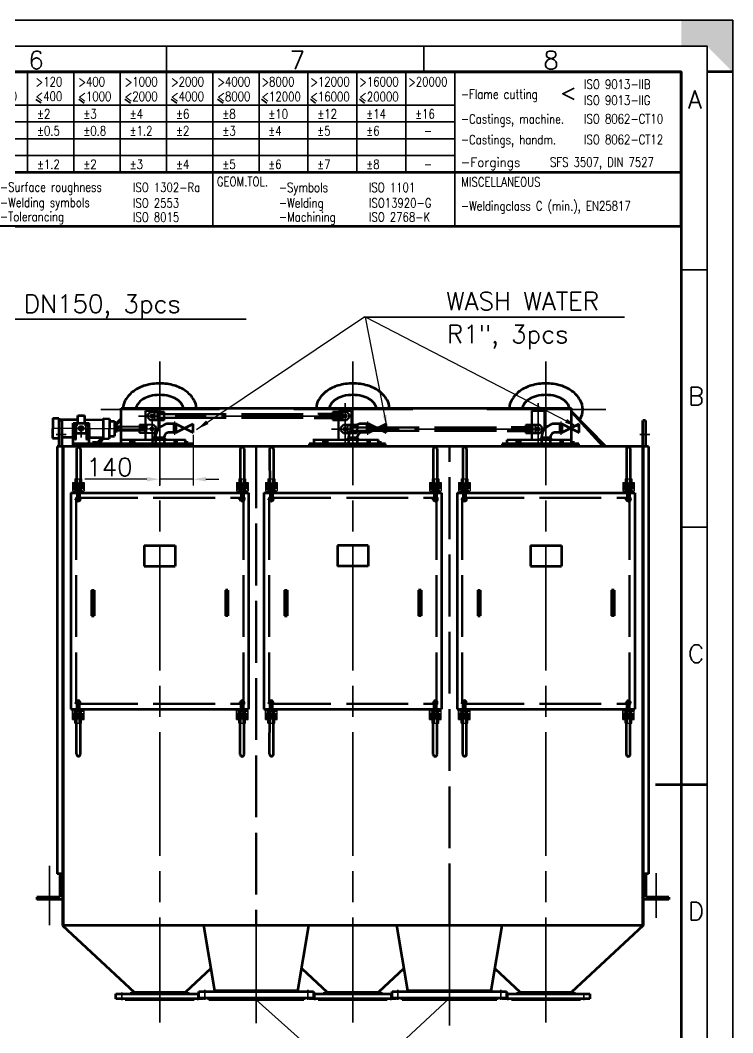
# Model space of a CAD drawing. Extents: x 0 to 8400, y -53 to 5887.
# Drawn here: x 5632 to 8400, y 1955 to 5887 of the extents above; entities that cross this region are included whole.
import ezdxf
from ezdxf.enums import TextEntityAlignment as Align

# ---------------------------------------------------------------- set-up
doc = ezdxf.new("R2010")
doc.units = 0
doc.header["$LTSCALE"] = 20
doc.header["$PDSIZE"] = -1
for name, pattern in [('ACAD_ISO02W100', [15, 12, -3]), ('ACAD_ISO08W100', [36, 24, -3, 6, -3]), ('CENTER', [2, 1.25, -0.25, 0.25, -0.25])]:
    doc.linetypes.add(name, pattern=pattern)
doc.layers.get('0').update_dxf_attribs({"linetype": 'CONTINUOUS'})
doc.layers.get('DEFPOINTS').update_dxf_attribs({"linetype": 'CONTINUOUS'})
doc.layers.add('GEOM1', color=7, linetype='CONTINUOUS')
for name, color, linetype, lineweight in [('M_EQUIP_D1', 3, 'CONTINUOUS', 35), ('M_EQUIP_E3', 3, 'ACAD_ISO08W100', 35), ('M_EQUIP_E5', 2, 'ACAD_ISO02W100', 50), ('M_EQUIP_E7', 7, 'CONTINUOUS', 70), ('M_EQUIP_T13', 3, 'CONTINUOUS', 35), ('Y_______B1', 3, 'CONTINUOUS', 35)]:
    doc.layers.add(name, color=color, linetype=linetype, lineweight=lineweight)
doc.styles.add('S', font='simplex.shx', dxfattribs={"width": 0.8})
doc.styles.add('SIMPLEX', font='simplex')
doc.dimstyles.new('NORDIC-1-35-0', dxfattribs={"dimscale": 20, "dimtxt": 3.5, "dimasz": 2.5, "dimexe": 1.25, "dimexo": 0.5, "dimgap": 0.6, "dimtad": 1, "dimdec": 0, "dimdsep": 46, "dimtxsty": 'SIMPLEX', "dimcen": 2.5, "dimclrd": 256, "dimclre": 256, "dimclrt": 3, "dimadec": 1, "dimazin": 2, "dimtfac": 1, "dimtdec": 0, "dimtmove": 0, "dimatfit": 0, "dimfxl": 0, "dimtolj": 1, "dimtzin": 0, "dimarcsym": 0})

# ---------------------------------------------------------------- blocks, each defined once
blk = doc.blocks.new('*D30')
at = {"layer": 'DEFPOINTS', "color": 0, "linetype": 'Continuous', "lineweight": 35, "transparency": 16777216}
for p in [(6303.6, 4286.4), (6174.2, 4104.5), (6174.2, 4068.5)]:
    blk.add_point(p, dxfattribs=at)
at = {"layer": 'M_EQUIP_D1', "color": 3, "linetype": 'Continuous', "lineweight": -2, "transparency": 16777216}
for p, q in [((6303.6, 4276.4), (6303.6, 4079.5)), ((6174.2, 4078.5), (6174.2, 4129.5)), ((6124.2, 4104.5), (5883.5, 4104.5)), ((6303.6, 4104.5), (6174.2, 4104.5)), ((6353.6, 4104.5), (6403.6, 4104.5))]:
    blk.add_line(p, q, dxfattribs=at)
at = {"layer": 'M_EQUIP_D1', "color": 3, "linetype": 'Continuous', "lineweight": 35, "transparency": 16777216}
for points in [[(6124.2, 4112.8), (6124.2, 4096.2), (6174.2, 4104.5)], [(6353.6, 4112.8), (6353.6, 4096.2), (6303.6, 4104.5)]]:
    blk.add_solid(points, dxfattribs=at)
at = {"layer": 'M_EQUIP_D1', "color": 3, "linetype": 'Continuous', "lineweight": 35, "transparency": 16777216, "insert": (5978.8, 4151.5), "char_height": 70, "attachment_point": 5, "style": 'SIMPLEX'}
blk.add_mtext('\\A1;140', dxfattribs=at)
blk = doc.blocks.new('LINKKU12')
at = {"layer": 'GEOM1', "color": 7, "linetype": 'Continuous'}
for p, q in [((13, 78.8), (-13, 78.8)), ((-13, 78.8), (-13, 31.6)), ((-10, 78.8), (-10, 31.6)), ((-7, 78.8), (-7, -4.7)), ((-4, 78.8), (-4, -4.7)), ((4, 78.8), (4, -4.7)), ((7, 78.8), (7, -4.7)), ((10, 78.8), (10, 31.6)), ((13, 78.8), (13, 31.6)), ((-13, 64.9), (-22.5, 64.9)), ((-22.5, 64.9), (-22.5, 31.6)), ((22.5, 64.9), (13, 64.9)), ((22.5, 64.9), (22.5, 31.6)), ((-7, 31.6), (-22.5, 31.6)), ((4, 31.6), (-4, 31.6)), ((22.5, 31.6), (7, 31.6))]:
    blk.add_line(p, q, dxfattribs=at)
at = {"layer": 'GEOM1', "color": 1, "linetype": 'CENTER'}
for p, q in [((20.5, 57.3), (-21.4, 57.3)), ((-17.5, 64.9), (-17.5, 34.4)), ((0, 64.9), (0, -11.7)), ((17.5, 64.9), (17.5, 35.9)), ((20.5, 39.2), (-20.3, 39.2)), ((14.3, 0), (-12.8, 0))]:
    blk.add_line(p, q, dxfattribs=at)
at = {"layer": 'GEOM1', "color": 7, "linetype": 'Continuous'}
blk.add_circle((0, 0), 4, dxfattribs=at)
for centre, radius, start, end in [((0, 0), 10, 134.427, 230.7702), ((0, 0), 10, 309.2298, 45.573), ((0, -4.7), 7, 180, 0), ((0, -4.7), 4, 180, 0)]:
    blk.add_arc(centre, radius, start, end, dxfattribs=at)
blk = doc.blocks.new('A$C6B5D6665')
at = {"color": 3, "linetype": 'Continuous', "lineweight": 35}
for p, q in [((310, 292), (310, 287)), ((360, 292), (360, 287)), ((415, 248.56), (410, 248.56)), ((415, 198.56), (410, 198.56)), ((415, 148.56), (410, 148.56))]:
    blk.add_line(p, q, dxfattribs=at)
at = {"linetype": 'Continuous'}
blk.add_line((420, 287), (415, 287), dxfattribs=at)
at = {"color": 7, "linetype": 'Continuous', "lineweight": 70}
blk.add_line((415, 148.56), (405, 148.56), dxfattribs=at)
at = {"color": 3, "linetype": 'Continuous', "lineweight": 35}
for points in [[(420, 0), (0, 0), (0, 297), (420, 297)], [(415, 5), (15, 5), (15, 292), (415, 292)]]:
    blk.add_lwpolyline(points, close=True, dxfattribs=at)
at = {"color": 7, "linetype": 'Continuous', "lineweight": 70}
blk.add_lwpolyline([(410, 10), (20, 10), (20, 287), (410, 287)], close=True, dxfattribs=at)
at = {"linetype": 'Continuous'}
for points in [[(420, 297), (410, 297), (415, 292), (410, 292)], [(415, 292), (410, 292), (420, 287), (420, 297)], [(420, 287), (420, 297), (415, 287), (420, 287)], [(415, 287), (420, 287), (415, 292), (415, 287)]]:
    blk.add_solid(points, dxfattribs=at)
at = {"color": 3, "linetype": 'Continuous', "lineweight": 35, "style": 'S'}
for s, p in [('6', (283.21, 287.51)), ('7', (333.94, 287.51)), ('8', (383.21, 287.51)), ('A', (411.3, 279.89)), ('B', (411.3, 222.27)), ('C', (411.3, 172.27)), ('D', (411.3, 122.27))]:
    blk.add_text(s, height=3.5, dxfattribs=at).set_placement(p)
blk = doc.blocks.new('AS_GENTOL_EN_M_C1')
at = {"color": 3, "linetype": 'Continuous', "lineweight": 35}
for p, q in [((-175, 30), (-175, 23.5)), ((-163, 30), (-163, 10.5)), ((-154, 30), (-154, 10.5)), ((-145, 30), (-145, 0)), ((-136, 30), (-136, 10.5)), ((-127, 30), (-127, 10.5)), ((-118, 30), (-118, 10.5)), ((-109, 30), (-109, 10.5)), ((-100, 30), (-100, 10.5)), ((-91, 30), (-91, 0)), ((-82, 30), (-82, 10.5)), ((-72.5, 30), (-72.5, 10.5)), ((-63, 30), (-63, 10.5)), ((-53.5, 30), (-53.5, 10.5)), ((-44, 30), (-44, 0)), ((-161.17, 24.76), (-160.1, 24)), ((-152.12, 24.67), (-150.96, 23.89)), ((-143.11, 24.73), (-141.98, 23.99)), ((-134.1, 24.64), (-133.01, 23.93)), ((-125.34, 24.64), (-124.3, 23.98)), ((-117.01, 24.71), (-115.94, 23.91)), ((-108.07, 24.71), (-106.96, 23.93)), ((-99.07, 24.71), (-97.96, 23.93)), ((-90.07, 24.71), (-88.96, 23.93)), ((-81.51, 24.67), (-80.51, 23.91)), ((-72.01, 24.67), (-71.01, 23.91)), ((-62.51, 24.67), (-61.51, 23.91)), ((-210, 23.5), (-44, 23.5)), ((-210, 20.25), (-44, 20.25)), ((-210, 17), (-44, 17)), ((-210, 13.75), (-44, 13.75)), ((-148.98, 1.3), (-147.92, 2.12))]:
    blk.add_line(p, q, dxfattribs=at)
at = {"color": 7, "linetype": 'Continuous', "lineweight": 70}
blk.add_line((-210, 10.5), (0, 10.5), dxfattribs=at)
blk.add_lwpolyline([(0, 30), (-210, 30), (-210, 0), (0, 0)], close=True, dxfattribs=at)
at = {"color": 3, "linetype": 'Continuous', "lineweight": 35}
blk.add_lwpolyline([(-20.8, 26.84), (-23.03, 25.73), (-20.8, 24.62)], dxfattribs=at)
at = {"color": 7, "linetype": 'Continuous', "lineweight": 70, "style": 'S', "width": 0.8}
blk.add_text('GENERAL TOLERANCES', height=2, dxfattribs=at).set_placement((-209.31, 27.14))
at = {"color": 3, "linetype": 'Continuous', "lineweight": 35, "style": 'S', "width": 0.8}
for s, p in [('Nominal', (-174.03, 26.94)), ('>0.5', (-161.2, 27.16)), ('>3', (-152.13, 27.16)), ('>6', (-143.12, 27.16)), ('>30', (-134.2, 27.16)), ('>120', (-125.4, 27.16)), ('>400', (-117.1, 27.16)), ('>1000', (-108.1, 27.16)), ('>2000', (-99.1, 27.16)), ('>4000', (-90.1, 27.16)), ('>8000', (-81.54, 27.16)), ('>12000', (-72.04, 27.16)), ('>16000', (-62.54, 27.16)), ('>20000', (-53.04, 27.16)), ('ISO 9013-IIB', (-18.89, 26.67)), ('<3', (-161.21, 24.35)), ('<6', (-152.16, 24.35)), ('<30', (-143.12, 24.34)), ('<120', (-134.2, 24.34)), ('<400', (-125.4, 24.34)), ('<1000', (-117.1, 24.32)), ('<2000', (-108.1, 24.32)), ('<4000', (-99.1, 24.32)), ('<8000', (-90.1, 24.32)), ('<12000', (-81.54, 24.28)), ('<16000', (-72.04, 24.28)), ('<20000', (-62.54, 24.28)), ('-Flame cutting', (-42.82, 24.75)), ('measure', (-174.03, 24.35)), ('ISO 9013-IIG', (-18.89, 23.57)), ('-Welding', (-208.3, 21.03)), ('ISO13920-B', (-180.55, 20.67)), ('%%p1', (-161.19, 20.91)), ('%%p1', (-152.14, 20.91)), ('%%p1', (-143.14, 20.91)), ('%%p2', (-134.17, 20.91)), ('%%p2', (-125.12, 20.91)), ('%%p3', (-116.13, 20.91)), ('%%p4', (-107.13, 20.91)), ('%%p6', (-98.13, 20.91)), ('%%p8', (-89.13, 20.91)), ('%%p10', (-80.19, 20.91)), ('%%p12', (-70.69, 20.91)), ('%%p14', (-61.19, 20.91)), ('%%p16', (-51.69, 20.91)), ('-Castings, machine.', (-42.82, 19.93)), ('ISO 8062-CT10', (-18.89, 19.96)), ('-Machining', (-208.3, 17.6)), ('ISO 2768-m', (-180.54, 17.73)), ('%%p0.1', (-161.19, 17.63)), ('%%p0.1', (-152.14, 17.63)), ('%%p0.2', (-143.14, 17.63)), ('%%p0.3', (-134.15, 17.63)), ('%%p0.5', (-125.13, 17.63)), ('%%p0.8', (-116.12, 17.63)), ('%%p1.2', (-107.14, 17.63)), ('%%p2', (-98.12, 17.63)), ('%%p3', (-89.12, 17.63)), ('%%p4', (-80.22, 17.63)), ('%%p5', (-70.72, 17.63)), ('%%p6', (-61.18, 17.63)), ('-', (-49.99, 17.63)), ('-Castings, handm.', (-42.82, 15.92)), ('ISO 8062-CT12', (-18.89, 15.95)), ('-Chamfers, radius', (-208.29, 14.54)), ('ISO 2768-m', (-180.54, 14.48)), ('%%p0.2', (-161.19, 14.38)), ('%%p0.5', (-152.14, 14.38)), ('%%p1.0', (-143.14, 14.38)), ('-Cutting, bending', (-208.29, 11.27)), ('ISO 2768-c', (-180.56, 11.15)), ('%%p0.2', (-161.19, 11.13)), ('%%p0.3', (-152.14, 11.13)), ('%%p0.5', (-143.14, 11.13)), ('%%p0.8', (-134.15, 11.13)), ('%%p1.2', (-125.13, 11.13)), ('%%p2', (-116.12, 11.13)), ('%%p3', (-107.12, 11.13)), ('%%p4', (-98.12, 11.13)), ('%%p5', (-89.12, 11.13)), ('%%p6', (-80.22, 11.13)), ('%%p7', (-70.72, 11.13)), ('%%p8', (-61.18, 11.13)), ('-', (-49.99, 11.13)), ('SFS 3507, DIN 7527', (-25.49, 11.55)), ('-Surface roughness ', (-132.34, 6.71)), ('ISO 1302-Ra', (-106.51, 6.66)), ('-Symbols', (-78.17, 6.65)), ('ISO 1101', (-60.68, 6.65)), ('-Welding', (-208.3, 4.57)), ('ISO13920-B', (-194.65, 4.48)), ('ISO 2768-c', (-166.12, 4.5)), ('s<4', (-150.22, 4.5)), ('-Bending<', (-178.51, 2.98)), ('-Welding symbols', (-132.33, 3.73)), ('ISO 2553', (-106.51, 3.62)), ('-Welding', (-78.16, 3.64)), ('ISO13920-G', (-60.67, 3.64)), ('-Weldingclass C (min.), EN25817', (-42.82, 3.06)), ('-Machining', (-208.29, 1.55)), ('ISO 2768-m', (-194.63, 1.55)), ('ISO 2768-v', (-166.12, 1.68)), ('s>4', (-150.22, 1.68)), ('-Tolerancing', (-132.33, 0.98)), ('ISO 8015', (-106.51, 0.87)), ('-Machining', (-78.16, 0.91)), ('ISO 2768-K', (-60.67, 0.9))]:
    blk.add_text(s, height=1.8, dxfattribs=at).set_placement(p)
at = {"color": 2, "linetype": 'Continuous', "lineweight": 50, "style": 'S', "width": 0.8}
for s, p in [('LINEAR DIMENSIONS', (-209.42, 24.15)), ('ANGULAR DIMENSIONS', (-209.49, 7.83)), ('SYMBOLS', (-144.46, 7.86)), ('GEOM.TOL.', (-90.19, 7.77)), ('MISCELLANEOUS', (-42.72, 7.72))]:
    blk.add_text(s, height=1.8, dxfattribs=at).set_placement(p)
at = {"color": 3, "linetype": 'Continuous', "lineweight": 35, "style": 'S', "width": 0.889648}
blk.add_text('-Forgings', height=1.8, dxfattribs=at).set_placement((-42.85, 11.52), (-31.26, 11.52), align=Align.FIT)

msp = doc.modelspace()

# ---------------------------------------------------------------- linework, layer by layer
at = {"layer": 'M_EQUIP_D1', "linetype": 'Continuous', "lineweight": 35}
for p, q in [((6510, 4726), (5340, 4726)), ((6967, 4734), (7978.9, 4734)), ((7299.2, 2088.8), (6928, 1745)), ((6549.2, 2082.5), (6928, 1745))]:
    msp.add_line(p, q, dxfattribs=at)
at = {"layer": 'M_EQUIP_E3', "linetype": 'ACAD_ISO08W100', "lineweight": 35}
for p, q in [((6174.2, 4562), (6174.2, 1994.4)), ((6924.2, 4562), (6924.2, 1994.4)), ((7674.2, 4562), (7674.2, 1994.4)), ((6407, 4374.9), (5945.4, 4374.9)), ((7157, 4374.9), (6695.4, 4374.9)), ((6879.1, 4334.9), (6879.1, 4373.8)), ((7907, 4374.9), (7445.4, 4374.9)), ((6894.2, 4349.9), (6091.6, 4349.9)), ((6144.2, 4301.9), (6144.2, 4348.9)), ((5758.5, 4302.6), (6144.2, 4299.4)), ((6144.2, 4285), (6144.2, 4323.9)), ((7644.2, 4299.1), (6841.6, 4299.1)), ((5772.4, 4278.7), (5811.1, 4278.7)), ((6067.8, 4250.2), (6055.5, 4250.2)), ((6064.1, 4241.9), (6064.1, 4254.9)), ((6243.9, 4250.2), (6227.5, 4250.2)), ((6233.8, 4241.9), (6233.8, 4253.3)), ((6817.8, 4250.2), (6805.5, 4250.2)), ((6814.1, 4241.9), (6814.1, 4254.9)), ((6993.9, 4250.2), (6977.5, 4250.2)), ((6983.8, 4241.9), (6983.8, 4253.3)), ((7567.8, 4250.2), (7555.5, 4250.2)), ((7564.1, 4241.9), (7564.1, 4254.9)), ((7743.9, 4250.2), (7727.5, 4250.2)), ((7733.8, 4241.9), (7733.8, 4253.3)), ((5746.2, 2603.2), (5746.2, 2372.6)), ((8102.2, 2574.5), (8102.2, 2401.4)), ((6549.2, 2371.9), (6549.2, 1991.9)), ((7299.2, 2371.9), (7299.2, 1983.6)), ((6026.7, 2111.6), (6026.7, 2081.6)), ((6321.7, 2110.3), (6321.7, 2081.6)), ((6349.2, 2121.3), (6349.2, 2082.3)), ((6749.2, 2121.3), (6749.2, 2082.3)), ((6776.7, 2111.6), (6776.7, 2081.6)), ((7071.7, 2110.3), (7071.7, 2081.6)), ((7071.7, 2110.3), (7071.7, 2081.6)), ((7099.2, 2121.3), (7099.2, 2082.3)), ((7499.2, 2121.3), (7499.2, 2082.3)), ((7526.7, 2111.6), (7526.7, 2081.6)), ((7821.7, 2110.3), (7821.7, 2081.6))]:
    msp.add_line(p, q, dxfattribs=at)
at = {"layer": 'M_EQUIP_E3', "color": 3, "linetype": 'Continuous', "lineweight": 35}
for p, q in [((5840.6, 4312.2), (5840.6, 4320.6)), ((5843.8, 4312.2), (5840.6, 4312.2)), ((5843.8, 4281.6), (5843.8, 4312.2)), ((5850.4, 4312.2), (5843.8, 4312.2)), ((5845.6, 4301.6), (5892.5, 4301.6)), ((5847.1, 4304.6), (5847.1, 4266.6)), ((5847.1, 4303.6), (5847.1, 4267.6)), ((5850.4, 4312.2), (5850.4, 4281.6)), ((5853.6, 4312.2), (5850.4, 4312.2)), ((5853.6, 4320.6), (5853.6, 4312.2)), ((5869.1, 4266.2), (5869.1, 4305.1)), ((5884.6, 4312.2), (5884.6, 4320.6)), ((5887.8, 4312.2), (5884.6, 4312.2)), ((5887.8, 4281.6), (5887.8, 4312.2)), ((5894.4, 4312.2), (5887.8, 4312.2)), ((5891.1, 4304.6), (5891.1, 4266.6)), ((5891.1, 4303.6), (5891.1, 4267.6)), ((5894.4, 4312.2), (5894.4, 4281.6)), ((5897.6, 4312.2), (5894.4, 4312.2)), ((5897.6, 4320.6), (5897.6, 4312.2)), ((6133.2, 4299.5), (6170.3, 4299.4)), ((5844.1, 4281.6), (5844.1, 4264.8)), ((5850.1, 4264.8), (5844.1, 4264.8)), ((5849.6, 4258.8), (5844.6, 4258.8)), ((5847.1, 4282.6), (5847.1, 4256.6)), ((5850.1, 4281.6), (5850.1, 4264.8)), ((5888.1, 4281.6), (5888.1, 4264.8)), ((5894.1, 4264.8), (5888.1, 4264.8)), ((5893.6, 4258.8), (5888.6, 4258.8)), ((5891.1, 4282.6), (5891.1, 4256.6)), ((5894.1, 4281.6), (5894.1, 4264.8)), ((8039.7, 4278.7), (8078.4, 4278.7))]:
    msp.add_line(p, q, dxfattribs=at)
at = {"layer": 'M_EQUIP_E3', "color": 3, "linetype": 'ACAD_ISO08W100', "lineweight": 35}
for p, q in [((6924.2, 4256.3), (6924.2, 4265.3)), ((6924.2, 2116.5), (6924.2, 2091.5)), ((6924.2, 2091.6), (6924.2, 2081.6)), ((6924.2, 2078.5), (6924.2, 2091.5))]:
    msp.add_line(p, q, dxfattribs=at)
at = {"layer": 'M_EQUIP_E3', "linetype": 'ACAD_ISO08W100', "lineweight": 35}
for points in [[(6894.2, 4232), (6894.2, 4399.3)], [(7644.2, 4232), (7644.2, 4399.3)], [(6144.2, 4231.9), (6159.3, 4312)], [(6144.2, 4232), (6144.2, 4311.6)]]:
    msp.add_lwpolyline(points, dxfattribs=at)
at = {"layer": 'M_EQUIP_E3', "color": 3, "linetype": 'Continuous', "lineweight": 35}
for points in [[(5849.6, 4281.6), (5849.6, 4258.8), (5847.1, 4257.6), (5844.6, 4258.8), (5844.6, 4281.6)], [(5893.6, 4281.6), (5893.6, 4258.8), (5891.1, 4257.6), (5888.6, 4258.8), (5888.6, 4281.6)]]:
    msp.add_lwpolyline(points, close=True, dxfattribs=at)
at = {"layer": 'M_EQUIP_E5', "linetype": 'ACAD_ISO02W100', "lineweight": 50}
for p, q in [((6169.3, 4369.4), (6119.1, 4369.4)), ((6119.1, 4369.4), (6119.1, 4316.3)), ((6138, 4365.9), (6127.9, 4355.9)), ((6191.8, 4365.8), (6138, 4365.9)), ((6165.8, 4365.9), (6165.7, 4333.9)), ((6169.8, 4365.9), (6169.7, 4333.9)), ((6191.8, 4365.8), (6191.7, 4333.8)), ((6846.2, 4365.8), (6900, 4365.9)), ((6846.2, 4365.8), (6846.2, 4333.8)), ((6868.2, 4365.9), (6868.2, 4333.9)), ((6869.1, 4365.9), (6869.1, 4369.4)), ((6919.3, 4369.4), (6869.1, 4369.4)), ((6872.2, 4365.9), (6872.2, 4333.9)), ((6884.3, 4333.9), (6884, 4365.9)), ((6900, 4365.9), (6910.1, 4355.9)), ((6919.3, 4369.4), (6919.3, 4315)), ((7619.1, 4369.4), (7669.3, 4369.4)), ((7639.1, 4369.4), (7619.1, 4369.4)), ((7619.2, 4257.2), (7619.2, 4369.4)), ((7669.3, 4369.4), (7669.3, 4299.5)), ((6127.7, 4343.9), (6127.9, 4355.9)), ((6137.6, 4333.9), (6127.7, 4343.9)), ((6191.7, 4333.8), (6137.6, 4333.9)), ((6153.6, 4333.9), (6153.9, 4363.6)), ((6169.3, 4333.9), (6169.3, 4299.5)), ((6193.8, 4342.6), (6169.8, 4342.9)), ((6193.9, 4356.6), (6169.9, 4356.6)), ((6191.8, 4356.6), (6850.2, 4356.6)), ((6191.8, 4342.7), (6839.8, 4342.7)), ((6773.5, 4341.7), (6868.2, 4341.9)), ((6788.7, 4357.8), (6868.2, 4357.9)), ((6844.1, 4356.6), (6868.1, 4356.6)), ((6844.2, 4342.6), (6868.2, 4342.9)), ((6846.2, 4333.8), (6900.3, 4333.9)), ((6869.1, 4273.4), (6869.1, 4334)), ((6900.3, 4333.9), (6910.2, 4343.9)), ((6910.2, 4343.9), (6910.1, 4355.9)), ((6008.4, 4293), (6118.1, 4292.2)), ((6023.7, 4308.8), (6118.3, 4308.2)), ((6094, 4293.7), (6118, 4293.5)), ((6096.4, 4316.4), (6150.2, 4315.9)), ((6118.4, 4316.2), (6118.1, 4284.2)), ((6122.4, 4316.2), (6122.1, 4284.2)), ((6150.2, 4315.9), (6160.2, 4305.8)), ((6160.2, 4293.8), (6160.2, 4305.8)), ((6877.7, 4293.1), (6877.9, 4305.1)), ((6887.6, 4283.1), (6877.7, 4293.1)), ((6888, 4315.1), (6877.9, 4305.1)), ((6941.8, 4315), (6888, 4315.1)), ((6903.6, 4283), (6904, 4315)), ((6915.8, 4315), (6915.7, 4283)), ((6919.8, 4315), (6919.7, 4283)), ((6943.8, 4291.8), (6919.8, 4292.1)), ((6943.9, 4305.7), (6919.9, 4305.8)), ((6941.8, 4315), (6941.7, 4283)), ((6941.8, 4305.8), (7600.2, 4305.8)), ((6941.8, 4291.8), (7589.8, 4291.8)), ((7523.5, 4290.9), (7618.2, 4291)), ((7538.7, 4306.9), (7618.2, 4307)), ((7594.2, 4291.8), (7618.2, 4292.1)), ((7596.2, 4315), (7650, 4315.1)), ((7596.2, 4315), (7596.2, 4283)), ((7618.2, 4315), (7618.2, 4283)), ((7619.1, 4312.9), (7619.1, 4318.6)), ((7622.2, 4315), (7622.2, 4283)), ((7634.3, 4283), (7634, 4315)), ((7650, 4315.1), (7660.1, 4305.1)), ((7650.3, 4283.1), (7660.2, 4293.1)), ((7660.2, 4293.1), (7660.1, 4305.1)), ((6157.3, 4257.2), (6024.2, 4257.2)), ((6096.1, 4284.4), (6150.2, 4283.9)), ((6119.1, 4273.4), (6119.1, 4284)), ((6119.2, 4257.2), (6119.2, 4273.4)), ((6274.2, 4257.2), (6191, 4257.2)), ((6907.3, 4257.2), (6774.2, 4257.2)), ((6869.2, 4257.2), (6869.2, 4273.4)), ((6941.7, 4283), (6887.6, 4283.1)), ((7024.2, 4257.2), (6941, 4257.2)), ((7657.3, 4257.2), (7524.2, 4257.2)), ((7596.2, 4283), (7650.3, 4283.1)), ((6549.2, 4231.9), (6549.2, 2371.9)), ((7299.2, 2371.9), (7299.2, 4231.9)), ((5849.2, 4031.9), (6499.2, 4031.9)), ((5849.2, 4031.9), (5849.2, 3231.9)), ((6499.2, 4031.9), (6499.2, 3231.9)), ((6599.2, 4031.9), (6599.2, 3231.9)), ((6599.2, 4031.9), (7249.2, 4031.9)), ((7249.2, 4031.9), (7249.2, 3231.9)), ((7349.2, 4031.9), (7999.2, 4031.9)), ((7349.2, 4031.9), (7349.2, 3231.9)), ((7999.2, 4031.9), (7999.2, 3231.9)), ((5849.2, 3231.9), (6499.2, 3231.9)), ((6599.2, 3231.9), (7249.2, 3231.9)), ((7349.2, 3231.9), (7999.2, 3231.9))]:
    msp.add_line(p, q, dxfattribs=at)
at = {"layer": 'M_EQUIP_E5', "color": 2, "linetype": 'Continuous', "lineweight": 50}
for p, q in [((6094.2, 4307.2), (6118.2, 4307)), ((6096.4, 4316.4), (6096.1, 4284.4)), ((6150.2, 4283.9), (6160.2, 4293.8)), ((7594.1, 4305.7), (7618.1, 4305.8)), ((7774.2, 4257.2), (7691, 4257.2))]:
    msp.add_line(p, q, dxfattribs=at)
msp.add_circle((6143.8, 4349.9), 6, dxfattribs=at)
at = {"layer": 'M_EQUIP_E5', "linetype": 'ACAD_ISO02W100', "lineweight": 50}
for centre in [(6894.2, 4349.9), (6144.2, 4300), (6893.8, 4299.1), (7644.2, 4299.1)]:
    msp.add_circle(centre, 6, dxfattribs=at)
at = {"layer": 'M_EQUIP_E7', "linetype": 'Continuous', "lineweight": 70}
for p, q in [((6024.1, 4241.9), (6024.1, 4380.4)), ((7773.8, 4241.9), (7773.8, 4380.4)), ((7906.7, 4231.9), (7773.8, 4367.2)), ((7897, 4231.9), (7773.8, 4366.6)), ((5758.8, 4341.5), (5758.1, 4263.8)), ((5758.8, 4341.5), (5782.8, 4341.3)), ((5782.8, 4341.3), (5782.1, 4263.5)), ((5782.8, 4336.9), (5856.4, 4336.3)), ((5784, 4231.9), (5784, 4331.9)), ((5794, 4331.9), (5784, 4331.9)), ((5794, 4331.9), (5794, 4231.9)), ((5856.3, 4320.7), (5856.5, 4351.8)), ((5856.5, 4351.8), (5882.5, 4351.5)), ((5881.8, 4336), (5954.7, 4335.4)), ((5882.5, 4351.5), (5882.2, 4318.7)), ((5954.8, 4339.7), (5954.1, 4262)), ((5954.8, 4339.7), (5978.8, 4339.5)), ((5978.8, 4339.5), (5978.1, 4261.8)), ((5978.7, 4330.1), (5998.7, 4330)), ((5998.7, 4330), (5998.2, 4271)), ((5998.5, 4314.3), (6024.1, 4340.4)), ((6000.8, 4310.5), (6024.1, 4336)), ((8061.3, 4331.9), (8051.3, 4331.9)), ((8051.3, 4231.9), (8051.3, 4331.9)), ((8061.3, 4331.9), (8061.3, 4231.9)), ((5837.6, 4231.9), (5837.6, 4322.1)), ((5837.6, 4322.1), (5900.6, 4322.1)), ((5900.6, 4241.9), (5900.6, 4322.1)), ((5900.6, 4303.6), (5900.6, 4267.6)), ((5998.3, 4290.5), (6008.3, 4290.4)), ((6008.5, 4310.4), (6008.3, 4290.4)), ((6228.7, 4320.1), (6228.7, 4286.4)), ((6234.3, 4313.6), (6230.3, 4313.6)), ((6230.3, 4292.7), (6234.3, 4292.7)), ((6236.2, 4320.1), (6236.2, 4286.4)), ((6236.2, 4286.4), (6303.6, 4320.1)), ((6236.2, 4320.1), (6303.6, 4286.4)), ((6303.6, 4286.4), (6303.6, 4320.1)), ((6978.7, 4320.1), (6978.7, 4286.4)), ((6984.3, 4324), (6980.3, 4324)), ((6984.3, 4313.6), (6980.3, 4313.6)), ((6980.3, 4292.7), (6984.3, 4292.7)), ((6986.2, 4320.1), (7053.6, 4286.4)), ((6986.2, 4286.4), (7053.6, 4320.1)), ((6986.2, 4320.1), (6986.2, 4286.4)), ((7053.6, 4286.4), (7053.6, 4320.1)), ((7728.7, 4320.1), (7728.7, 4286.4)), ((7734.3, 4324), (7730.3, 4324)), ((7734.3, 4313.6), (7730.3, 4313.6)), ((7730.3, 4292.7), (7734.3, 4292.7)), ((7736.2, 4320.1), (7736.2, 4286.4)), ((7736.2, 4286.4), (7803.6, 4320.1)), ((7736.2, 4320.1), (7803.6, 4286.4)), ((7803.6, 4286.4), (7803.6, 4320.1)), ((5758.1, 4263.8), (5782.1, 4263.5)), ((5782.2, 4267.9), (5784, 4267.9)), ((5794, 4267.8), (5839, 4267.4)), ((5900.6, 4281.6), (5837.6, 4281.6)), ((5894.1, 4266.9), (5954.1, 4266.4)), ((5914.1, 4241.9), (5914.1, 4246.6)), ((5916, 4247.5), (5927.3, 4247.5)), ((5917.9, 4241.9), (5917.9, 4246.6)), ((5925.4, 4241.9), (5925.4, 4246.6)), ((5927.5, 4241.9), (5951.5, 4266.4)), ((5929.2, 4241.9), (5929.2, 4246.6)), ((5938.1, 4241.9), (5956.4, 4262)), ((5954.1, 4262), (5978.1, 4261.8)), ((5978.2, 4271.2), (5998.2, 4271)), ((6064.1, 4241.9), (6064.1, 4246.6)), ((6066, 4247.5), (6077.3, 4247.5)), ((6067.9, 4241.9), (6067.9, 4246.6)), ((6075.4, 4241.9), (6075.4, 4246.6)), ((6079.2, 4241.9), (6079.2, 4246.6)), ((6153.3, 4264.3), (6153.3, 4260.3)), ((6157.1, 4265.3), (6191.2, 4265.3)), ((6157.1, 4259.3), (6191.2, 4259.3)), ((6157.3, 4259.3), (6191, 4259.3)), ((6189.8, 4265.3), (6158.5, 4265.3)), ((6163.7, 4264.3), (6163.7, 4260.3)), ((6174.2, 4256.3), (6174.2, 4265.3)), ((6184.6, 4260.3), (6184.6, 4264.3)), ((6195.1, 4260.3), (6195.1, 4264.3)), ((6269.6, 4241.9), (6269.6, 4246.6)), ((6271.5, 4247.5), (6282.8, 4247.5)), ((6273.4, 4241.9), (6273.4, 4246.6)), ((6280.9, 4241.9), (6280.9, 4246.6)), ((6284.7, 4241.9), (6284.7, 4246.6)), ((6907.1, 4265.3), (6941.2, 4265.3)), ((6907.1, 4259.3), (6941.2, 4259.3)), ((6907.3, 4259.3), (6941, 4259.3)), ((6939.8, 4265.3), (6908.5, 4265.3)), ((6934.6, 4260.3), (6934.6, 4264.3)), ((6980.3, 4282.3), (6984.3, 4282.3)), ((7019.6, 4241.9), (7019.6, 4246.6)), ((7021.5, 4247.5), (7032.8, 4247.5)), ((7023.4, 4241.9), (7023.4, 4246.6)), ((7030.9, 4241.9), (7030.9, 4246.6)), ((7034.7, 4241.9), (7034.7, 4246.6)), ((7564.1, 4241.9), (7564.1, 4246.6)), ((7566, 4247.5), (7577.3, 4247.5)), ((7567.9, 4241.9), (7567.9, 4246.6)), ((7575.4, 4241.9), (7575.4, 4246.6)), ((7579.2, 4241.9), (7579.2, 4246.6)), ((7653.3, 4264.3), (7653.3, 4260.3)), ((7657.1, 4265.3), (7691.2, 4265.3)), ((7657.1, 4259.3), (7691.2, 4259.3)), ((7657.3, 4259.3), (7691, 4259.3)), ((7689.8, 4265.3), (7658.5, 4265.3)), ((7663.7, 4264.3), (7663.7, 4260.3)), ((7674.2, 4256.3), (7674.2, 4265.3)), ((7684.6, 4260.3), (7684.6, 4264.3)), ((7695.1, 4260.3), (7695.1, 4264.3)), ((7730.3, 4282.3), (7734.3, 4282.3)), ((7769.6, 4241.9), (7769.6, 4246.6)), ((7771.5, 4247.5), (7782.8, 4247.5)), ((7780.9, 4241.9), (7780.9, 4246.6)), ((7784.7, 4241.9), (7784.7, 4246.6)), ((8072.2, 4231.9), (5776.2, 4231.9)), ((5776.2, 4231.9), (5776.2, 2571.9)), ((5796.2, 4231.9), (5796.2, 2371.9)), ((5799.2, 4231.9), (5799.2, 2371.9)), ((6301.7, 4241.9), (5837.6, 4241.9)), ((6301.7, 4231.9), (5837.6, 4231.9)), ((5851.1, 4221.6), (5851.3, 4054.1)), ((5866.1, 4221.6), (5866.3, 4054.1)), ((5914.1, 4241.9), (5929.2, 4241.9)), ((6064.1, 4241.9), (6079.2, 4241.9)), ((6269.6, 4241.9), (6284.7, 4241.9)), ((6486.7, 4222.6), (6486.9, 4055.1)), ((6501.7, 4222.6), (6501.9, 4055.1)), ((6601.1, 4221.6), (6601.3, 4054.1)), ((6616.1, 4221.6), (6616.3, 4054.1)), ((7051.7, 4241.9), (6754.5, 4241.9)), ((6754.5, 4241.9), (6754.5, 4231.9)), ((7019.6, 4241.9), (7034.7, 4241.9)), ((7051.7, 4231.9), (7051.7, 4241.9)), ((7236.7, 4222.6), (7236.9, 4055.1)), ((7251.7, 4222.6), (7251.9, 4055.1)), ((7351.1, 4221.6), (7351.3, 4054.1)), ((7366.1, 4221.6), (7366.3, 4054.1)), ((7504.5, 4241.9), (7504.5, 4231.9)), ((7801.7, 4241.9), (7504.5, 4241.9)), ((7564.1, 4241.9), (7579.2, 4241.9)), ((7769.6, 4241.9), (7784.7, 4241.9)), ((7801.7, 4231.9), (7801.7, 4241.9)), ((7986.7, 4222.6), (7986.9, 4055.1)), ((8001.7, 4222.6), (8001.9, 4055.1)), ((8049.2, 4231.9), (8049.2, 2371.9)), ((8052.2, 4231.9), (8052.2, 2371.9)), ((8072.2, 4231.9), (8072.2, 2571.9)), ((5829.2, 4051.9), (5829.2, 3211.9)), ((6519.2, 4051.9), (6519.2, 3211.9)), ((6579.2, 4051.9), (6579.2, 3211.9)), ((6579.2, 4051.9), (7269.2, 4051.9)), ((7269.2, 4051.9), (7269.2, 3211.9)), ((7329.2, 4051.9), (8019.2, 4051.9)), ((7329.2, 4051.9), (7329.2, 3211.9)), ((8019.2, 4051.9), (8019.2, 3211.9)), ((6114.2, 3847.2), (6234.2, 3847.2)), ((6114.2, 3847.2), (6114.2, 3767.2)), ((6234.2, 3847.2), (6234.2, 3767.2)), ((6984.2, 3847.2), (6864.2, 3847.2)), ((6864.2, 3847.2), (6864.2, 3767.2)), ((6984.2, 3847.2), (6984.2, 3767.2)), ((7614.2, 3847.2), (7614.2, 3767.2)), ((7614.2, 3847.2), (7734.2, 3847.2)), ((7734.2, 3847.2), (7734.2, 3767.2)), ((6114.2, 3767.2), (6234.2, 3767.2)), ((6984.2, 3767.2), (6864.2, 3767.2)), ((7614.2, 3767.2), (7734.2, 3767.2)), ((5909.2, 3674.2), (5909.2, 3574.2)), ((5909.2, 3674.2), (5919.2, 3674.2)), ((5919.2, 3674.2), (5919.2, 3574.2)), ((6429.2, 3674.2), (6429.2, 3574.2)), ((6439.2, 3674.2), (6429.2, 3674.2)), ((6439.2, 3674.2), (6439.2, 3574.2)), ((6659.2, 3674.2), (6669.2, 3674.2)), ((6659.2, 3674.2), (6659.2, 3574.2)), ((6669.2, 3674.2), (6669.2, 3574.2)), ((7189.2, 3674.2), (7179.2, 3674.2)), ((7179.2, 3674.2), (7179.2, 3574.2)), ((7189.2, 3674.2), (7189.2, 3574.2)), ((7409.2, 3674.2), (7409.2, 3574.2)), ((7409.2, 3674.2), (7419.2, 3674.2)), ((7419.2, 3674.2), (7419.2, 3574.2)), ((7929.2, 3674.2), (7929.2, 3574.2)), ((7939.2, 3674.2), (7929.2, 3674.2)), ((7939.2, 3674.2), (7939.2, 3574.2)), ((5909.2, 3574.2), (5919.2, 3574.2)), ((6439.2, 3574.2), (6429.2, 3574.2)), ((6659.2, 3574.2), (6669.2, 3574.2)), ((7189.2, 3574.2), (7179.2, 3574.2)), ((7409.2, 3574.2), (7419.2, 3574.2)), ((7939.2, 3574.2), (7929.2, 3574.2)), ((5829.2, 3211.9), (6519.2, 3211.9)), ((5851.1, 3036.6), (5851.3, 3204.1)), ((5866.1, 3036.6), (5866.3, 3204.1)), ((6486.7, 3035.6), (6486.9, 3203.1)), ((6501.7, 3035.6), (6501.9, 3203.1)), ((6579.2, 3211.9), (7269.2, 3211.9)), ((6601.1, 3036.6), (6601.3, 3204.1)), ((6616.1, 3036.6), (6616.3, 3204.1)), ((7236.7, 3035.6), (7236.9, 3203.1)), ((7251.7, 3035.6), (7251.9, 3203.1)), ((7329.2, 3211.9), (8019.2, 3211.9)), ((7351.1, 3036.6), (7351.3, 3204.1)), ((7366.1, 3036.6), (7366.3, 3204.1)), ((7986.7, 3035.6), (7986.9, 3203.1)), ((8001.7, 3035.6), (8001.9, 3203.1)), ((5796.2, 2571.9), (5776.2, 2571.9)), ((5786.2, 2571.9), (5786.2, 2481.9)), ((8072.2, 2571.9), (8052.2, 2571.9)), ((8062.2, 2571.9), (8062.2, 2481.9)), ((5786.2, 2481.9), (5696.2, 2481.9)), ((5696.2, 2481.9), (5696.2, 2471.9)), ((8152.2, 2481.9), (8062.2, 2481.9)), ((8152.2, 2481.9), (8152.2, 2471.9)), ((5796.2, 2471.9), (5696.2, 2471.9)), ((8152.2, 2471.9), (8052.2, 2471.9)), ((5796.2, 2371.9), (6074.6, 2112.5)), ((6552.2, 2371.9), (5796.2, 2371.9)), ((6387.7, 2117.4), (6344.9, 2371.9)), ((7302.2, 2371.9), (6546.2, 2371.9)), ((6711, 2117.4), (6753.8, 2371.9)), ((7137.7, 2117.4), (7094.9, 2371.9)), ((8052.2, 2371.9), (7296.2, 2371.9)), ((7461, 2117.4), (7503.8, 2371.9)), ((8052.2, 2371.9), (7773.7, 2112.5)), ((6373, 2205), (6273.7, 2112.5)), ((6725.7, 2204.7), (6824.6, 2112.5)), ((7123, 2205), (7023.7, 2112.5)), ((7123, 2205), (7023.7, 2112.5)), ((7475.7, 2204.7), (7574.6, 2112.5)), ((6004.2, 2086.6), (6004.2, 2106.6)), ((6004.2, 2106.6), (6326.7, 2106.6)), ((6344.2, 2086.6), (6004.2, 2086.6)), ((6040.2, 2082.5), (6040.2, 2086.5)), ((6064.6, 2112.5), (6283.7, 2112.5)), ((6068.6, 2112.5), (6279.7, 2112.5)), ((6308.2, 2086.5), (6308.2, 2082.5)), ((6326.7, 2088.8), (6326.7, 2114.8)), ((6326.7, 2114.8), (6771.7, 2114.8)), ((6771.7, 2088.8), (6326.7, 2088.8)), ((6344.2, 2088.8), (6344.2, 2086.6)), ((6365.3, 2082.6), (6365.3, 2088.8)), ((6387.7, 2117.4), (6387.7, 2114.8)), ((6387.7, 2117.4), (6711, 2117.4)), ((6707.1, 2117.4), (6391.2, 2117.4)), ((6711, 2117.4), (6711, 2114.8)), ((6734.2, 2088.8), (6734.2, 2082.4)), ((6754.2, 2086.6), (6754.2, 2088.8)), ((7094.2, 2086.6), (6754.2, 2086.6)), ((6771.7, 2114.8), (6771.7, 2088.8)), ((6771.7, 2106.6), (7076.7, 2106.6)), ((6790.2, 2082.5), (6790.2, 2086.5)), ((6814.6, 2112.5), (7033.7, 2112.5)), ((6818.6, 2112.5), (7029.7, 2112.5)), ((7058.2, 2086.5), (7058.2, 2082.5)), ((7058.2, 2086.5), (7058.2, 2082.5)), ((7076.7, 2114.8), (7521.7, 2114.8)), ((7076.7, 2088.8), (7076.7, 2114.8)), ((7521.7, 2088.8), (7076.7, 2088.8)), ((7094.2, 2088.8), (7094.2, 2086.6)), ((7094.2, 2088.8), (7094.2, 2086.6)), ((7115.3, 2082.6), (7115.3, 2088.8)), ((7137.7, 2117.4), (7461, 2117.4)), ((7137.7, 2117.4), (7137.7, 2114.8)), ((7457.1, 2117.4), (7141.2, 2117.4)), ((7461, 2117.4), (7461, 2114.8)), ((7484.2, 2088.8), (7484.2, 2082.4)), ((7504.2, 2086.6), (7504.2, 2088.8)), ((7844.2, 2086.6), (7504.2, 2086.6)), ((7521.7, 2114.8), (7521.7, 2088.8)), ((7521.7, 2106.6), (7844.2, 2106.6)), ((7540.2, 2082.5), (7540.2, 2086.5)), ((7564.6, 2112.5), (7783.7, 2112.5)), ((7568.6, 2112.5), (7779.7, 2112.5)), ((7808.2, 2086.5), (7808.2, 2082.5)), ((7844.2, 2106.6), (7844.2, 2086.6)), ((6308.2, 2082.5), (6040.2, 2082.5)), ((6734.2, 2082.4), (6365.3, 2082.6)), ((7058.2, 2082.5), (6790.2, 2082.5)), ((7484.2, 2082.4), (7115.3, 2082.6)), ((7808.2, 2082.5), (7540.2, 2082.5))]:
    msp.add_line(p, q, dxfattribs=at)
at = {"layer": 'M_EQUIP_E7', "linetype": 'Continuous'}
msp.add_line((5837.6, 4267.6), (5837.6, 4303.6), dxfattribs=at)
at = {"layer": 'M_EQUIP_E7', "color": 7, "linetype": 'Continuous', "lineweight": 70}
for p, q in [((5840.6, 4320.6), (5853.6, 4320.6)), ((5884.6, 4320.6), (5897.6, 4320.6)), ((5998.5, 4310.5), (6008.5, 4310.4)), ((6008.5, 4309), (6023.7, 4308.8)), ((6234.3, 4324), (6230.3, 4324)), ((5850.4, 4281.6), (5843.8, 4281.6)), ((5894.4, 4281.6), (5887.8, 4281.6)), ((6230.3, 4282.3), (6234.3, 4282.3)), ((6814.1, 4241.9), (6814.1, 4246.6)), ((6816, 4247.5), (6827.3, 4247.5)), ((6817.9, 4241.9), (6817.9, 4246.6)), ((6825.4, 4241.9), (6825.4, 4246.6)), ((6829.2, 4241.9), (6829.2, 4246.6)), ((6903.3, 4264.3), (6903.3, 4260.3)), ((6913.7, 4264.3), (6913.7, 4260.3)), ((6945.1, 4260.3), (6945.1, 4264.3)), ((6301.7, 4231.9), (6301.7, 4241.9)), ((6814.1, 4241.9), (6829.2, 4241.9)), ((5829.2, 4051.9), (6519.2, 4051.9))]:
    msp.add_line(p, q, dxfattribs=at)
at = {"layer": 'M_EQUIP_E7', "linetype": 'Continuous', "lineweight": 70}
for points in [[(6317, 4380.4, 0.113588), (6307.2, 4411.9, 0.106701), (6275.3, 4446.8, 0.083134), (6230.8, 4468.4, 0.071762), (6174.2, 4476.6, 0.071762), (6117.5, 4468.4, 0.083134), (6073.1, 4446.8, 0.106701), (6041.2, 4411.9, 0.113588), (6031.4, 4380.4, 0.065309)], [(7067, 4380.4, 0.113588), (7057.2, 4411.9, 0.106701), (7025.3, 4446.8, 0.083134), (6980.8, 4468.4, 0.071762), (6924.2, 4476.6, 0.071762), (6867.5, 4468.4, 0.083134), (6823.1, 4446.8, 0.106701), (6791.2, 4411.9, 0.113588), (6781.4, 4380.4, 0.065309)], [(7817.2, 4374.9, 0.132587), (7807.2, 4411.9, 0.106701), (7775.3, 4446.8, 0.083134), (7730.8, 4468.4, 0.071762), (7674.2, 4476.6, 0.071762), (7617.5, 4468.4, 0.083134), (7573.1, 4446.8, 0.106701), (7541.2, 4411.9, 0.113588), (7531.4, 4380.4, 0.065309)], [(6265.9, 4380.4, 0.11009), (6260.2, 4395, 0.107088), (6239.3, 4415, 0.075738), (6211, 4427, 0.062566), (6174.2, 4431.7, 0.062566), (6137.3, 4427, 0.075738), (6109, 4415, 0.107088), (6088.2, 4395, 0.11009), (6082.4, 4380.4, 0.149029)], [(7015.9, 4380.4, 0.11009), (7010.2, 4395, 0.107088), (6989.3, 4415, 0.075738), (6961, 4427, 0.062566), (6924.2, 4431.7, 0.062566), (6887.3, 4427, 0.075738), (6859, 4415, 0.107088), (6838.2, 4395, 0.11009), (6832.4, 4380.4, 0.149029)], [(7765.9, 4380.4, 0.11009), (7760.2, 4395, 0.107088), (7739.3, 4415, 0.075738), (7711, 4427, 0.062566), (7674.2, 4431.7, 0.062566), (7637.3, 4427, 0.075738), (7609, 4415, 0.107088), (7588.2, 4395, 0.11009), (7582.4, 4380.4, 0.149029)], [(7805.4, 4335, 0.007512), (7807.2, 4337.9, 0.132587), (7817.2, 4374.9, 0.132587)], [(6228.7, 4320.1), (6212.2, 4320.1, 0.414214), (6157.3, 4265.3), (6157.3, 4265.2, -0.414214)], [(6228.7, 4286.4), (6212.2, 4286.4, 0.414214), (6191, 4265.3), (6191, 4265.2, -0.414214)], [(6978.7, 4320.1), (6962.2, 4320.1, 0.414214), (6907.3, 4265.3), (6907.3, 4265.2, -0.414214)], [(6978.7, 4286.4), (6962.2, 4286.4, 0.414214), (6941, 4265.3), (6941, 4265.2, -0.414214)], [(7728.7, 4320.1), (7712.2, 4320.1, 0.414214), (7657.3, 4265.3), (7657.3, 4265.2, -0.414214)], [(7728.7, 4286.4), (7712.2, 4286.4, 0.414214), (7691, 4265.3), (7691, 4265.2, -0.414214)], [(6907.3, 4259.3), (6907.3, 4241.9, -0.414214)], [(6941, 4259.3), (6941, 4241.9, -0.414214)], [(7657.3, 4259.3), (7657.3, 4241.9, -0.414214)], [(7691, 4259.3), (7691, 4241.9, -0.414214)], [(6283.7, 2112.5), (6283.7, 2106.6, 0.414214)], [(7033.7, 2112.5), (7033.7, 2106.6, 0.414214)], [(7033.7, 2112.5), (7033.7, 2106.6, 0.414214)], [(7783.7, 2112.5), (7783.7, 2106.6, 0.414214)]]:
    msp.add_lwpolyline(points, format="xyb", dxfattribs=at)
for points in [[(6024.1, 4380.4), (7773.8, 4380.4)], [(6274.2, 4241.9), (6274.2, 4257.2)], [(6774.2, 4241.9), (6774.2, 4261.9)], [(7024.2, 4241.9), (7024.2, 4257.2)], [(7524.2, 4241.9), (7524.2, 4257.2)], [(6064.6, 2106.6), (6064.6, 2112.5)], [(6814.6, 2106.6), (6814.6, 2112.5)], [(7564.6, 2106.6), (7564.6, 2112.5)]]:
    msp.add_lwpolyline(points, dxfattribs=at)
at = {"layer": 'M_EQUIP_E7', "color": 7, "linetype": 'Continuous', "lineweight": 70}
for points in [[(6157.3, 4259.3), (6157.3, 4241.9, -0.414214)], [(6191, 4259.3), (6191, 4241.9, -0.414214)]]:
    msp.add_lwpolyline(points, format="xyb", dxfattribs=at)
at = {"layer": 'M_EQUIP_E7', "linetype": 'Continuous', "lineweight": 70}
msp.add_circle((5869.1, 4301.6), 8, dxfattribs=at)
for centre, radius, start, end in [((6243.4, 4318.8), 14.1, 158.3104, 201.6896), ((6284.2, 4303.1), 55, 169.0572, 190.9428), ((6243.4, 4287.5), 14.1, 158.3104, 201.6896), ((6221.1, 4318.8), 14.1, 338.3104, 21.6896), ((6180.3, 4303.1), 55, 349.0572, 10.9428), ((6221.1, 4287.5), 14.1, 338.3104, 21.6896), ((6993.4, 4318.8), 14.1, 158.3104, 201.6896), ((7034.2, 4303.1), 55, 169.0572, 190.9428), ((6993.4, 4287.5), 14.1, 158.3104, 201.6896), ((6971.1, 4318.8), 14.1, 338.3104, 21.6896), ((6930.3, 4303.1), 55, 349.0572, 10.9428), ((6971.1, 4287.5), 14.1, 338.3104, 21.6896), ((7743.4, 4318.8), 14.1, 158.3104, 201.6896), ((7784.2, 4303.1), 55, 169.0572, 190.9428), ((7743.4, 4287.5), 14.1, 158.3104, 201.6896), ((7721.1, 4318.8), 14.1, 338.3104, 21.6896), ((7680.3, 4303.1), 55, 349.0572, 10.9428), ((7721.1, 4287.5), 14.1, 338.3104, 21.6896), ((5916, 4245.1), 2.37, 37.3166, 142.6834), ((5921.7, 4239.4), 8.08, 62.1899, 117.8101), ((5927.3, 4245.1), 2.37, 37.3166, 142.6834), ((6066, 4245.1), 2.37, 37.3166, 142.6834), ((6071.7, 4239.4), 8.08, 62.1899, 117.8101), ((6077.3, 4245.1), 2.37, 37.3166, 142.6834), ((6158.5, 4251.1), 14.1, 68.3104, 111.6896), ((6158.5, 4273.4), 14.1, 248.3104, 291.6896), ((6174.2, 4210.3), 55, 79.0572, 100.9428), ((6174.2, 4314.3), 55, 259.0572, 280.9428), ((6189.8, 4251.1), 14.1, 68.3104, 111.6896), ((6189.8, 4273.4), 14.1, 248.3104, 291.6896), ((6271.5, 4245.1), 2.37, 37.3166, 142.6834), ((6277.1, 4239.4), 8.08, 62.1899, 117.8101), ((6282.8, 4245.1), 2.37, 37.3166, 142.6834), ((6908.5, 4251.1), 14.1, 68.3104, 111.6896), ((6908.5, 4273.4), 14.1, 248.3104, 291.6896), ((6924.2, 4210.3), 55, 79.0572, 100.9428), ((6924.2, 4314.3), 55, 259.0572, 280.9428), ((6939.8, 4251.1), 14.1, 68.3104, 111.6896), ((6939.8, 4273.4), 14.1, 248.3104, 291.6896), ((7021.5, 4245.1), 2.37, 37.3166, 142.6834), ((7027.1, 4239.4), 8.08, 62.1899, 117.8101), ((7032.8, 4245.1), 2.37, 37.3166, 142.6834), ((7566, 4245.1), 2.37, 37.3166, 142.6834), ((7571.7, 4239.4), 8.08, 62.1899, 117.8101), ((7577.3, 4245.1), 2.37, 37.3166, 142.6834), ((7658.5, 4251.1), 14.1, 68.3104, 111.6896), ((7658.5, 4273.4), 14.1, 248.3104, 291.6896), ((7674.2, 4210.3), 55, 79.0572, 100.9428), ((7674.2, 4314.3), 55, 259.0572, 280.9428), ((7689.8, 4251.1), 14.1, 68.3104, 111.6896), ((7689.8, 4273.4), 14.1, 248.3104, 291.6896), ((7771.5, 4245.1), 2.37, 37.3166, 142.6834), ((7777.1, 4239.4), 8.08, 62.1899, 117.8101), ((7782.8, 4245.1), 2.37, 37.3166, 142.6834), ((5858.6, 4221.6), 7.5, 0.0625, 180.0625), ((6494.2, 4222.6), 7.5, 0.0625, 180.0625), ((6608.6, 4221.6), 7.5, 0.0625, 180.0625), ((7244.2, 4222.6), 7.5, 0.0625, 180.0625), ((7358.6, 4221.6), 7.5, 0.0625, 180.0625), ((7994.2, 4222.6), 7.5, 0.0625, 180.0625), ((5858.6, 3036.6), 7.5, 179.9375, 359.9375), ((6494.2, 3035.6), 7.5, 179.9375, 359.9375), ((6608.6, 3036.6), 7.5, 179.9375, 359.9375), ((7244.2, 3035.6), 7.5, 179.9375, 359.9375), ((7358.6, 3036.6), 7.5, 179.9375, 359.9375), ((7994.2, 3035.6), 7.5, 179.9375, 359.9375)]:
    msp.add_arc(centre, radius, start, end, dxfattribs=at)
at = {"layer": 'M_EQUIP_E7', "color": 7, "linetype": 'Continuous', "lineweight": 70}
for centre, radius, start, end in [((6816, 4245.1), 2.37, 37.3166, 142.6834), ((6821.7, 4239.4), 8.08, 62.1899, 117.8101), ((6827.3, 4245.1), 2.37, 37.3166, 142.6834)]:
    msp.add_arc(centre, radius, start, end, dxfattribs=at)

# ---------------------------------------------------------------- block references
at = {"layer": 'M_EQUIP_E7', "lineweight": 35, "xscale": 20, "yscale": 20, "zscale": 20}
msp.add_blockref('A$C6B5D6665', (0, -53.4), dxfattribs=at)
at = {"layer": 'M_EQUIP_E7', "color": 1, "linetype": 'Continuous', "xscale": -1}
for p in [(5857.7, 4027.2), (6494.9, 4027.2), (6607.7, 4027.2), (7244.9, 4027.2), (7357.7, 4027.2), (7994.9, 4027.2)]:
    msp.add_blockref('LINKKU12', p, dxfattribs=at)
at = {"layer": 'M_EQUIP_E7', "color": 1, "linetype": 'Continuous', "rotation": 180}
for p in [(5857.7, 3236.6), (6494.9, 3236.6), (6607.7, 3236.6), (7244.9, 3236.6), (7357.7, 3236.6), (7994.9, 3236.6)]:
    msp.add_blockref('LINKKU12', p, dxfattribs=at)
at = {"layer": 'Y_______B1', "lineweight": 35, "xscale": 20, "yscale": 20, "zscale": 20}
msp.add_blockref('AS_GENTOL_EN_M_C1', (8200, 5086.6), dxfattribs=at)

# ---------------------------------------------------------------- texts
at = {"layer": 'M_EQUIP_T13', "linetype": 'Continuous', "lineweight": 35, "style": 'SIMPLEX'}
for s, p in [('FEED DN150, 3pcs', (5367.6, 4750.8)), ('WASH WATER ', (7286.8, 4761.3)), ('R1", 3pcs', (7290.3, 4633.2))]:
    msp.add_text(s, height=70, dxfattribs=at).set_placement(p)

# ---------------------------------------------------------------- dimensions: what is measured, and where the dimension line sits
at = {"layer": 'M_EQUIP_D1', "linetype": 'Continuous', "lineweight": 35}
dim = msp.add_linear_dim(base=(6174.2, 4104.5), p1=(6303.6, 4286.4), p2=(6174.2, 4068.5), text='140', dimstyle='NORDIC-1-35-0', override={"dimtxsty": 'SIMPLEX'}, dxfattribs=at)
dim.commit()
dim.dimension.update_dxf_attribs({"geometry": '*D30', "text_midpoint": (5978.8, 4104.5), "dimtype": 160})

# ---------------------------------------------------------------- leaders
for points in [[(6317.6, 4297.7), (6967, 4734)], [(7796.9, 4308.1), (6973, 4734)], [(7057.3, 4304.6), (6973, 4734)]]:
    msp.add_leader(points, dimstyle='NORDIC-1-35-0', dxfattribs=at)

doc.saveas('drawing.dxf')
